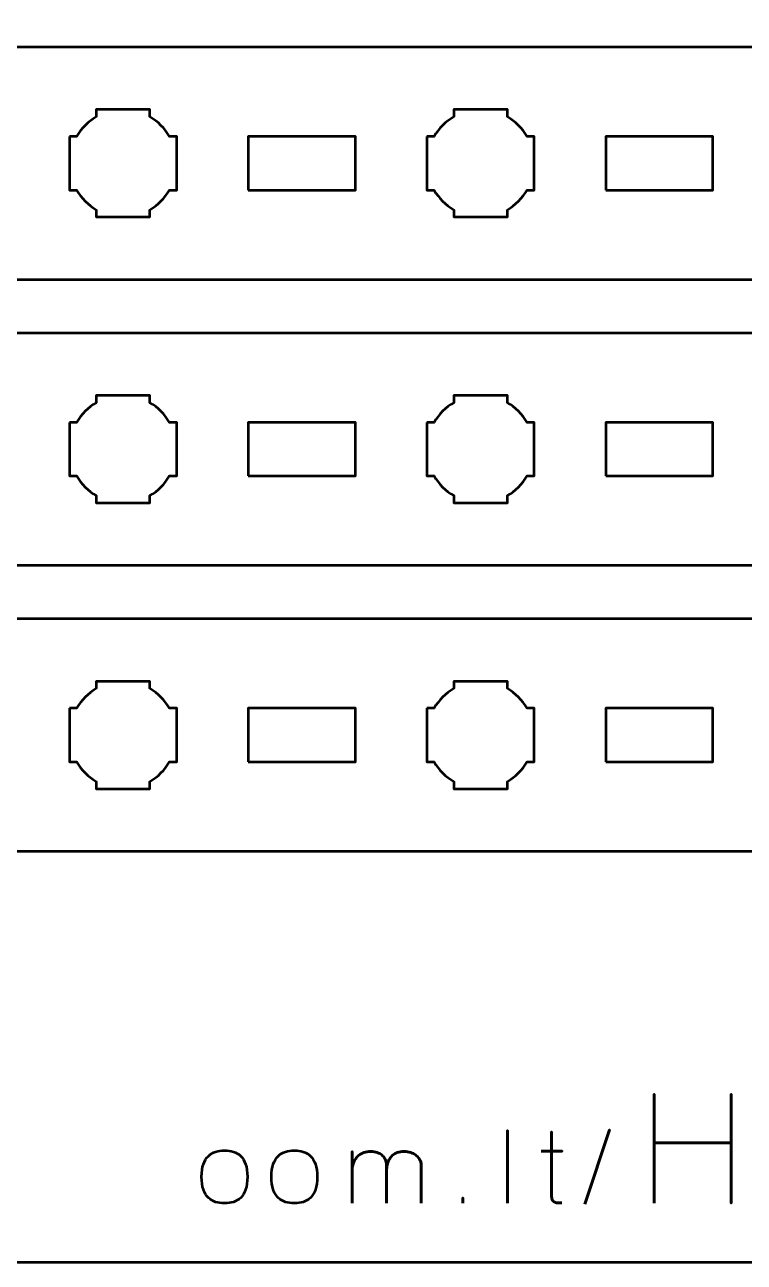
# Model space of a CAD drawing. Header units: centimetres. Extents: x -21 to 0, y -29.7 to 0.
# Drawn here: x -11.25 to -7.22, y -29.7 to -22.77 of the extents above; entities that cross this region are included whole.
import ezdxf

# ---------------------------------------------------------------- set-up
doc = ezdxf.new("R2010")
doc.units = ezdxf.units.CM
doc.header["$MEASUREMENT"] = 0
doc.layers.add('Layer 1', color=7, linetype='Continuous')

msp = doc.modelspace()

# ---------------------------------------------------------------- linework, layer by layer
at = {"layer": 'Layer 1', "lineweight": 53}
for points in [[(-10, -23.7), (-9.4, -23.7), (-9.4, -23.4), (-10, -23.4), (-10, -23.7)], [(-8, -23.7), (-7.4, -23.7), (-7.4, -23.4), (-8, -23.4), (-8, -23.7)], [(-10, -25.3), (-9.4, -25.3), (-9.4, -25), (-10, -25), (-10, -25.3)], [(-8, -25.3), (-7.4, -25.3), (-7.4, -25), (-8, -25), (-8, -25.3)], [(-10, -26.9), (-9.4, -26.9), (-9.4, -26.6), (-10, -26.6), (-10, -26.9)], [(-8, -26.9), (-7.4, -26.9), (-7.4, -26.6), (-8, -26.6), (-8, -26.9)]]:
    msp.add_lwpolyline(points, close=True, dxfattribs=at)
at = {"layer": 'Layer 1', "color": 1, "lineweight": 53}
msp.add_open_spline([(-21.00003, -29.19995), (-21.00003, -29.19995), (-21.00003, -5.29992), (-21.00003, -5.29992), (-21.00003, -5.29992), (-21.00003, -5.21709), (-20.93286, -5.14992), (-20.85003, -5.14992), (-20.85003, -5.14992), (-20.7672, -5.14992), (-20.70003, -5.08275), (-20.70003, -4.99992), (-20.70003, -4.99992), (-20.70003, -4.91709), (-20.7672, -4.84992), (-20.85003, -4.84992), (-20.85003, -4.84992), (-20.93286, -4.84992), (-21.00003, -4.78275), (-21.00003, -4.69992), (-21.00003, -4.69992), (-21.00003, -4.61709), (-20.93286, -4.54992), (-20.85003, -4.54992), (-20.85003, -4.54992), (-20.7672, -4.54992), (-20.70003, -4.48275), (-20.70003, -4.39992), (-20.70003, -4.39992), (-20.70003, -4.31709), (-20.7672, -4.24992), (-20.85003, -4.24992), (-20.85003, -4.24992), (-20.93286, -4.24992), (-21.00003, -4.18275), (-21.00003, -4.09992), (-21.00003, -4.09992), (-21.00003, -4.01709), (-20.93286, -3.94992), (-20.85003, -3.94992), (-20.85003, -3.94992), (-20.7672, -3.94992), (-20.70003, -3.88275), (-20.70003, -3.79992), (-20.70003, -3.79992), (-20.70003, -3.71709), (-20.7672, -3.64992), (-20.85003, -3.64992), (-20.85003, -3.64992), (-20.93286, -3.64992), (-21.00003, -3.58275), (-21.00003, -3.49992), (-21.00003, -3.49992), (-21.00003, -3.41709), (-20.93286, -3.34992), (-20.85003, -3.34992), (-20.85003, -3.34992), (-20.7672, -3.34992), (-20.70003, -3.28275), (-20.70003, -3.19992), (-20.70003, -3.19992), (-20.70003, -3.11709), (-20.7672, -3.04992), (-20.85003, -3.04992), (-20.85003, -3.04992), (-20.93286, -3.04992), (-21.00003, -2.98275), (-21.00003, -2.89992), (-21.00003, -2.89992), (-21.00003, -2.81709), (-20.93286, -2.74992), (-20.85003, -2.74992), (-20.85003, -2.74992), (-20.7672, -2.74992), (-20.70003, -2.68275), (-20.70003, -2.59992), (-20.70003, -2.59992), (-20.70003, -2.51709), (-20.7672, -2.44992), (-20.85003, -2.44992), (-20.85003, -2.44992), (-20.93286, -2.44992), (-21.00003, -2.38275), (-21.00003, -2.29992), (-21.00003, -2.29992), (-21.00003, -2.21709), (-20.93286, -2.14992), (-20.85003, -2.14992), (-20.85003, -2.14992), (-20.7672, -2.14992), (-20.70003, -2.08275), (-20.70003, -1.99992), (-20.70003, -1.99992), (-20.70003, -1.91709), (-20.7672, -1.84992), (-20.85003, -1.84992), (-20.85003, -1.84992), (-20.93286, -1.84992), (-21.00003, -1.78275), (-21.00003, -1.69992), (-21.00003, -1.69992), (-21.00003, -1.61709), (-20.93286, -1.54992), (-20.85003, -1.54992), (-20.85003, -1.54992), (-20.7672, -1.54992), (-20.70003, -1.48275), (-20.70003, -1.39992), (-20.70003, -1.39992), (-20.70003, -1.31709), (-20.7672, -1.24992), (-20.85003, -1.24992), (-20.85003, -1.24992), (-20.93286, -1.24992), (-21.00003, -1.18275), (-21.00003, -1.09992), (-21.00003, -1.09992), (-21.00003, -1.09992), (-21.00003, -0.49992), (-21.00003, -0.49992), (-21.00003, -0.49992), (-21.00003, -0.22295), (-20.77694, 0.00004), (-20.49994, 0.00004), (-20.49994, 0.00004), (-20.49994, 0.00004), (-0.50008, 0.00004), (-0.50008, 0.00004), (-0.50008, 0.00004), (-0.22294, 0.00004), (0.00002, -0.22295), (0.00002, -0.49992), (0.00002, -0.49992), (0.00002, -0.49992), (0.00002, -29.19995), (0.00002, -29.19995), (0.00002, -29.19995), (0.00002, -29.47695), (-0.22294, -29.70004), (-0.50008, -29.70004), (-0.50008, -29.70004), (-0.50008, -29.70004), (-20.49994, -29.70004), (-20.49994, -29.70004), (-20.49994, -29.70004), (-20.77694, -29.70004), (-21.00003, -29.47695), (-21.00003, -29.19995)], degree=3, knots=[0, 0, 0, 0, 0.027027, 0.027027, 0.027027, 0.027027, 0.0540541, 0.0540541, 0.0540541, 0.0540541, 0.0810811, 0.0810811, 0.0810811, 0.0810811, 0.1081081, 0.1081081, 0.1081081, 0.1081081, 0.1351351, 0.1351351, 0.1351351, 0.1351351, 0.1621622, 0.1621622, 0.1621622, 0.1621622, 0.1891892, 0.1891892, 0.1891892, 0.1891892, 0.2162162, 0.2162162, 0.2162162, 0.2162162, 0.2432432, 0.2432432, 0.2432432, 0.2432432, 0.2702703, 0.2702703, 0.2702703, 0.2702703, 0.2972973, 0.2972973, 0.2972973, 0.2972973, 0.3243243, 0.3243243, 0.3243243, 0.3243243, 0.3513514, 0.3513514, 0.3513514, 0.3513514, 0.3783784, 0.3783784, 0.3783784, 0.3783784, 0.4054054, 0.4054054, 0.4054054, 0.4054054, 0.4324324, 0.4324324, 0.4324324, 0.4324324, 0.4594595, 0.4594595, 0.4594595, 0.4594595, 0.4864865, 0.4864865, 0.4864865, 0.4864865, 0.5135135, 0.5135135, 0.5135135, 0.5135135, 0.5405405, 0.5405405, 0.5405405, 0.5405405, 0.5675676, 0.5675676, 0.5675676, 0.5675676, 0.5945946, 0.5945946, 0.5945946, 0.5945946, 0.6216216, 0.6216216, 0.6216216, 0.6216216, 0.6486486, 0.6486486, 0.6486486, 0.6486486, 0.6756757, 0.6756757, 0.6756757, 0.6756757, 0.7027027, 0.7027027, 0.7027027, 0.7027027, 0.7297297, 0.7297297, 0.7297297, 0.7297297, 0.7567568, 0.7567568, 0.7567568, 0.7567568, 0.7837838, 0.7837838, 0.7837838, 0.7837838, 0.8108108, 0.8108108, 0.8108108, 0.8108108, 0.8378378, 0.8378378, 0.8378378, 0.8378378, 0.8648649, 0.8648649, 0.8648649, 0.8648649, 0.8918919, 0.8918919, 0.8918919, 0.8918919, 0.9189189, 0.9189189, 0.9189189, 0.9189189, 0.9459459, 0.9459459, 0.9459459, 0.9459459, 0.972973, 0.972973, 0.972973, 0.972973, 1, 1, 1, 1], dxfattribs=at)
at = {"layer": 'Layer 1', "color": 3, "lineweight": 53}
for points in [[(-17.35, -23.7), (-17.35, -23.7), (-17.35, -23.4), (-17.35, -23.4), (-17.35, -23.4), (-17.35, -23.12391), (-17.12609, -22.9), (-16.85, -22.9), (-16.85, -22.9), (-16.85, -22.9), (-4.55, -22.9), (-4.55, -22.9), (-4.55, -22.9), (-4.27391, -22.9), (-4.05, -23.12391), (-4.05, -23.4), (-4.05, -23.4), (-4.05, -23.4), (-4.05, -23.7), (-4.05, -23.7), (-4.05, -23.7), (-4.05, -23.97609), (-4.27391, -24.2), (-4.55, -24.2), (-4.55, -24.2), (-4.55, -24.2), (-16.85, -24.2), (-16.85, -24.2), (-16.85, -24.2), (-17.12609, -24.2), (-17.35, -23.97609), (-17.35, -23.7)], [(-17.35, -25.3), (-17.35, -25.3), (-17.35, -25), (-17.35, -25), (-17.35, -25), (-17.35, -24.72391), (-17.12609, -24.5), (-16.85, -24.5), (-16.85, -24.5), (-16.85, -24.5), (-4.55, -24.5), (-4.55, -24.5), (-4.55, -24.5), (-4.27391, -24.5), (-4.05, -24.72391), (-4.05, -25), (-4.05, -25), (-4.05, -25), (-4.05, -25.3), (-4.05, -25.3), (-4.05, -25.3), (-4.05, -25.57609), (-4.27391, -25.8), (-4.55, -25.8), (-4.55, -25.8), (-4.55, -25.8), (-16.85, -25.8), (-16.85, -25.8), (-16.85, -25.8), (-17.12609, -25.8), (-17.35, -25.57609), (-17.35, -25.3)], [(-17.35, -26.9), (-17.35, -26.9), (-17.35, -26.6), (-17.35, -26.6), (-17.35, -26.6), (-17.35, -26.32391), (-17.12609, -26.1), (-16.85, -26.1), (-16.85, -26.1), (-16.85, -26.1), (-4.55, -26.1), (-4.55, -26.1), (-4.55, -26.1), (-4.27391, -26.1), (-4.05, -26.32391), (-4.05, -26.6), (-4.05, -26.6), (-4.05, -26.6), (-4.05, -26.9), (-4.05, -26.9), (-4.05, -26.9), (-4.05, -27.17609), (-4.27391, -27.4), (-4.55, -27.4), (-4.55, -27.4), (-4.55, -27.4), (-16.85, -27.4), (-16.85, -27.4), (-16.85, -27.4), (-17.12609, -27.4), (-17.35, -27.17609), (-17.35, -26.9)]]:
    msp.add_open_spline(points, degree=3, knots=[0, 0, 0, 0, 0.125, 0.125, 0.125, 0.125, 0.25, 0.25, 0.25, 0.25, 0.375, 0.375, 0.375, 0.375, 0.5, 0.5, 0.5, 0.5, 0.625, 0.625, 0.625, 0.625, 0.75, 0.75, 0.75, 0.75, 0.875, 0.875, 0.875, 0.875, 1, 1, 1, 1], dxfattribs=at)
at = {"layer": 'Layer 1', "lineweight": 53}
for points in [[(-11, -23.4), (-11, -23.4), (-10.95985, -23.4), (-10.95985, -23.4), (-10.95985, -23.4), (-10.9335, -23.35447), (-10.89553, -23.3165), (-10.85, -23.29015), (-10.85, -23.29015), (-10.85, -23.29015), (-10.85, -23.25), (-10.85, -23.25), (-10.85, -23.25), (-10.85, -23.25), (-10.7, -23.25), (-10.7, -23.25), (-10.7, -23.25), (-10.7, -23.25), (-10.55, -23.25), (-10.55, -23.25), (-10.55, -23.25), (-10.55, -23.25), (-10.55, -23.29015), (-10.55, -23.29015), (-10.55, -23.29015), (-10.50447, -23.3165), (-10.4665, -23.35447), (-10.44015, -23.4), (-10.44015, -23.4), (-10.44015, -23.4), (-10.4, -23.4), (-10.4, -23.4), (-10.4, -23.4), (-10.4, -23.4), (-10.4, -23.55), (-10.4, -23.55), (-10.4, -23.55), (-10.4, -23.55), (-10.4, -23.7), (-10.4, -23.7), (-10.4, -23.7), (-10.4, -23.7), (-10.44015, -23.7), (-10.44015, -23.7), (-10.44015, -23.7), (-10.4665, -23.74553), (-10.50447, -23.7835), (-10.55, -23.80985), (-10.55, -23.80985), (-10.55, -23.80985), (-10.55, -23.85), (-10.55, -23.85), (-10.55, -23.85), (-10.55, -23.85), (-10.7, -23.85), (-10.7, -23.85), (-10.7, -23.85), (-10.7, -23.85), (-10.85, -23.85), (-10.85, -23.85), (-10.85, -23.85), (-10.85, -23.85), (-10.85, -23.80985), (-10.85, -23.80985), (-10.85, -23.80985), (-10.89553, -23.7835), (-10.9335, -23.74553), (-10.95985, -23.7), (-10.95985, -23.7), (-10.95985, -23.7), (-11, -23.7), (-11, -23.7), (-11, -23.7), (-11, -23.7), (-11, -23.55), (-11, -23.55), (-11, -23.55), (-11, -23.55), (-11, -23.4), (-11, -23.4)], [(-9, -23.4), (-9, -23.4), (-8.95985, -23.4), (-8.95985, -23.4), (-8.95985, -23.4), (-8.9335, -23.35447), (-8.89553, -23.3165), (-8.85, -23.29015), (-8.85, -23.29015), (-8.85, -23.29015), (-8.85, -23.25), (-8.85, -23.25), (-8.85, -23.25), (-8.85, -23.25), (-8.7, -23.25), (-8.7, -23.25), (-8.7, -23.25), (-8.7, -23.25), (-8.55, -23.25), (-8.55, -23.25), (-8.55, -23.25), (-8.55, -23.25), (-8.55, -23.29015), (-8.55, -23.29015), (-8.55, -23.29015), (-8.50447, -23.3165), (-8.4665, -23.35447), (-8.44015, -23.4), (-8.44015, -23.4), (-8.44015, -23.4), (-8.4, -23.4), (-8.4, -23.4), (-8.4, -23.4), (-8.4, -23.4), (-8.4, -23.55), (-8.4, -23.55), (-8.4, -23.55), (-8.4, -23.55), (-8.4, -23.7), (-8.4, -23.7), (-8.4, -23.7), (-8.4, -23.7), (-8.44015, -23.7), (-8.44015, -23.7), (-8.44015, -23.7), (-8.4665, -23.74553), (-8.50447, -23.7835), (-8.55, -23.80985), (-8.55, -23.80985), (-8.55, -23.80985), (-8.55, -23.85), (-8.55, -23.85), (-8.55, -23.85), (-8.55, -23.85), (-8.7, -23.85), (-8.7, -23.85), (-8.7, -23.85), (-8.7, -23.85), (-8.85, -23.85), (-8.85, -23.85), (-8.85, -23.85), (-8.85, -23.85), (-8.85, -23.80985), (-8.85, -23.80985), (-8.85, -23.80985), (-8.89553, -23.7835), (-8.9335, -23.74553), (-8.95985, -23.7), (-8.95985, -23.7), (-8.95985, -23.7), (-9, -23.7), (-9, -23.7), (-9, -23.7), (-9, -23.7), (-9, -23.55), (-9, -23.55), (-9, -23.55), (-9, -23.55), (-9, -23.4), (-9, -23.4)], [(-11, -25), (-11, -25), (-10.95985, -25), (-10.95985, -25), (-10.95985, -25), (-10.9335, -24.95447), (-10.89553, -24.9165), (-10.85, -24.89015), (-10.85, -24.89015), (-10.85, -24.89015), (-10.85, -24.85), (-10.85, -24.85), (-10.85, -24.85), (-10.85, -24.85), (-10.7, -24.85), (-10.7, -24.85), (-10.7, -24.85), (-10.7, -24.85), (-10.55, -24.85), (-10.55, -24.85), (-10.55, -24.85), (-10.55, -24.85), (-10.55, -24.89015), (-10.55, -24.89015), (-10.55, -24.89015), (-10.50447, -24.9165), (-10.4665, -24.95447), (-10.44015, -25), (-10.44015, -25), (-10.44015, -25), (-10.4, -25), (-10.4, -25), (-10.4, -25), (-10.4, -25), (-10.4, -25.15), (-10.4, -25.15), (-10.4, -25.15), (-10.4, -25.15), (-10.4, -25.3), (-10.4, -25.3), (-10.4, -25.3), (-10.4, -25.3), (-10.44015, -25.3), (-10.44015, -25.3), (-10.44015, -25.3), (-10.4665, -25.34553), (-10.50447, -25.3835), (-10.55, -25.40985), (-10.55, -25.40985), (-10.55, -25.40985), (-10.55, -25.45), (-10.55, -25.45), (-10.55, -25.45), (-10.55, -25.45), (-10.7, -25.45), (-10.7, -25.45), (-10.7, -25.45), (-10.7, -25.45), (-10.85, -25.45), (-10.85, -25.45), (-10.85, -25.45), (-10.85, -25.45), (-10.85, -25.40985), (-10.85, -25.40985), (-10.85, -25.40985), (-10.89553, -25.3835), (-10.9335, -25.34553), (-10.95985, -25.3), (-10.95985, -25.3), (-10.95985, -25.3), (-11, -25.3), (-11, -25.3), (-11, -25.3), (-11, -25.3), (-11, -25.15), (-11, -25.15), (-11, -25.15), (-11, -25.15), (-11, -25), (-11, -25)], [(-9, -25), (-9, -25), (-8.95985, -25), (-8.95985, -25), (-8.95985, -25), (-8.9335, -24.95447), (-8.89553, -24.9165), (-8.85, -24.89015), (-8.85, -24.89015), (-8.85, -24.89015), (-8.85, -24.85), (-8.85, -24.85), (-8.85, -24.85), (-8.85, -24.85), (-8.7, -24.85), (-8.7, -24.85), (-8.7, -24.85), (-8.7, -24.85), (-8.55, -24.85), (-8.55, -24.85), (-8.55, -24.85), (-8.55, -24.85), (-8.55, -24.89015), (-8.55, -24.89015), (-8.55, -24.89015), (-8.50447, -24.9165), (-8.4665, -24.95447), (-8.44015, -25), (-8.44015, -25), (-8.44015, -25), (-8.4, -25), (-8.4, -25), (-8.4, -25), (-8.4, -25), (-8.4, -25.15), (-8.4, -25.15), (-8.4, -25.15), (-8.4, -25.15), (-8.4, -25.3), (-8.4, -25.3), (-8.4, -25.3), (-8.4, -25.3), (-8.44015, -25.3), (-8.44015, -25.3), (-8.44015, -25.3), (-8.4665, -25.34553), (-8.50447, -25.3835), (-8.55, -25.40985), (-8.55, -25.40985), (-8.55, -25.40985), (-8.55, -25.45), (-8.55, -25.45), (-8.55, -25.45), (-8.55, -25.45), (-8.7, -25.45), (-8.7, -25.45), (-8.7, -25.45), (-8.7, -25.45), (-8.85, -25.45), (-8.85, -25.45), (-8.85, -25.45), (-8.85, -25.45), (-8.85, -25.40985), (-8.85, -25.40985), (-8.85, -25.40985), (-8.89553, -25.3835), (-8.9335, -25.34553), (-8.95985, -25.3), (-8.95985, -25.3), (-8.95985, -25.3), (-9, -25.3), (-9, -25.3), (-9, -25.3), (-9, -25.3), (-9, -25.15), (-9, -25.15), (-9, -25.15), (-9, -25.15), (-9, -25), (-9, -25)], [(-11, -26.6), (-11, -26.6), (-10.95985, -26.6), (-10.95985, -26.6), (-10.95985, -26.6), (-10.9335, -26.55447), (-10.89553, -26.5165), (-10.85, -26.49015), (-10.85, -26.49015), (-10.85, -26.49015), (-10.85, -26.45), (-10.85, -26.45), (-10.85, -26.45), (-10.85, -26.45), (-10.7, -26.45), (-10.7, -26.45), (-10.7, -26.45), (-10.7, -26.45), (-10.55, -26.45), (-10.55, -26.45), (-10.55, -26.45), (-10.55, -26.45), (-10.55, -26.49015), (-10.55, -26.49015), (-10.55, -26.49015), (-10.50447, -26.5165), (-10.4665, -26.55447), (-10.44015, -26.6), (-10.44015, -26.6), (-10.44015, -26.6), (-10.4, -26.6), (-10.4, -26.6), (-10.4, -26.6), (-10.4, -26.6), (-10.4, -26.75), (-10.4, -26.75), (-10.4, -26.75), (-10.4, -26.75), (-10.4, -26.9), (-10.4, -26.9), (-10.4, -26.9), (-10.4, -26.9), (-10.44015, -26.9), (-10.44015, -26.9), (-10.44015, -26.9), (-10.4665, -26.94553), (-10.50447, -26.9835), (-10.55, -27.00985), (-10.55, -27.00985), (-10.55, -27.00985), (-10.55, -27.05), (-10.55, -27.05), (-10.55, -27.05), (-10.55, -27.05), (-10.7, -27.05), (-10.7, -27.05), (-10.7, -27.05), (-10.7, -27.05), (-10.85, -27.05), (-10.85, -27.05), (-10.85, -27.05), (-10.85, -27.05), (-10.85, -27.00985), (-10.85, -27.00985), (-10.85, -27.00985), (-10.89553, -26.9835), (-10.9335, -26.94553), (-10.95985, -26.9), (-10.95985, -26.9), (-10.95985, -26.9), (-11, -26.9), (-11, -26.9), (-11, -26.9), (-11, -26.9), (-11, -26.75), (-11, -26.75), (-11, -26.75), (-11, -26.75), (-11, -26.6), (-11, -26.6)], [(-9, -26.6), (-9, -26.6), (-8.95985, -26.6), (-8.95985, -26.6), (-8.95985, -26.6), (-8.9335, -26.55447), (-8.89553, -26.5165), (-8.85, -26.49015), (-8.85, -26.49015), (-8.85, -26.49015), (-8.85, -26.45), (-8.85, -26.45), (-8.85, -26.45), (-8.85, -26.45), (-8.7, -26.45), (-8.7, -26.45), (-8.7, -26.45), (-8.7, -26.45), (-8.55, -26.45), (-8.55, -26.45), (-8.55, -26.45), (-8.55, -26.45), (-8.55, -26.49015), (-8.55, -26.49015), (-8.55, -26.49015), (-8.50447, -26.5165), (-8.4665, -26.55447), (-8.44015, -26.6), (-8.44015, -26.6), (-8.44015, -26.6), (-8.4, -26.6), (-8.4, -26.6), (-8.4, -26.6), (-8.4, -26.6), (-8.4, -26.75), (-8.4, -26.75), (-8.4, -26.75), (-8.4, -26.75), (-8.4, -26.9), (-8.4, -26.9), (-8.4, -26.9), (-8.4, -26.9), (-8.44015, -26.9), (-8.44015, -26.9), (-8.44015, -26.9), (-8.4665, -26.94553), (-8.50447, -26.9835), (-8.55, -27.00985), (-8.55, -27.00985), (-8.55, -27.00985), (-8.55, -27.05), (-8.55, -27.05), (-8.55, -27.05), (-8.55, -27.05), (-8.7, -27.05), (-8.7, -27.05), (-8.7, -27.05), (-8.7, -27.05), (-8.85, -27.05), (-8.85, -27.05), (-8.85, -27.05), (-8.85, -27.05), (-8.85, -27.00985), (-8.85, -27.00985), (-8.85, -27.00985), (-8.89553, -26.9835), (-8.9335, -26.94553), (-8.95985, -26.9), (-8.95985, -26.9), (-8.95985, -26.9), (-9, -26.9), (-9, -26.9), (-9, -26.9), (-9, -26.9), (-9, -26.75), (-9, -26.75), (-9, -26.75), (-9, -26.75), (-9, -26.6), (-9, -26.6)]]:
    msp.add_open_spline(points, degree=3, knots=[0, 0, 0, 0, 0.05, 0.05, 0.05, 0.05, 0.1, 0.1, 0.1, 0.1, 0.15, 0.15, 0.15, 0.15, 0.2, 0.2, 0.2, 0.2, 0.25, 0.25, 0.25, 0.25, 0.3, 0.3, 0.3, 0.3, 0.35, 0.35, 0.35, 0.35, 0.4, 0.4, 0.4, 0.4, 0.45, 0.45, 0.45, 0.45, 0.5, 0.5, 0.5, 0.5, 0.55, 0.55, 0.55, 0.55, 0.6, 0.6, 0.6, 0.6, 0.65, 0.65, 0.65, 0.65, 0.7, 0.7, 0.7, 0.7, 0.75, 0.75, 0.75, 0.75, 0.8, 0.8, 0.8, 0.8, 0.85, 0.85, 0.85, 0.85, 0.9, 0.9, 0.9, 0.9, 0.95, 0.95, 0.95, 0.95, 1, 1, 1, 1], dxfattribs=at)
at = {"layer": 'Layer 1', "color": 5, "lineweight": 53}
for points, knots in [([(-7.72853, -29.36992), (-7.72853, -29.36992), (-7.72853, -29.0321), (-7.72853, -29.0321), (-7.72853, -29.0321), (-7.72853, -29.0321), (-7.29757, -29.0321), (-7.29757, -29.0321), (-7.29757, -29.0321), (-7.29757, -29.0321), (-7.29757, -29.36992), (-7.29757, -29.36992), (-7.29757, -29.36992), (-7.29757, -29.36992), (-7.29757, -28.76032), (-7.29757, -28.76032), (-7.29757, -28.76032), (-7.29757, -28.76032), (-7.29757, -29.0321), (-7.29757, -29.0321), (-7.29757, -29.0321), (-7.29757, -29.0321), (-7.72853, -29.0321), (-7.72853, -29.0321), (-7.72853, -29.0321), (-7.72853, -29.0321), (-7.72853, -28.76032), (-7.72853, -28.76032), (-7.72853, -28.76032), (-7.72853, -28.76032), (-7.72853, -29.36992), (-7.72853, -29.36992)], [0, 0, 0, 0, 0.125, 0.125, 0.125, 0.125, 0.25, 0.25, 0.25, 0.25, 0.375, 0.375, 0.375, 0.375, 0.5, 0.5, 0.5, 0.5, 0.625, 0.625, 0.625, 0.625, 0.75, 0.75, 0.75, 0.75, 0.875, 0.875, 0.875, 0.875, 1, 1, 1, 1]), ([(-8.5498, -29.36992), (-8.5498, -29.36992), (-8.5498, -28.96296), (-8.5498, -28.96296), (-8.5498, -28.96296), (-8.5498, -28.96296), (-8.5498, -29.36992), (-8.5498, -29.36992)], [0, 0, 0, 0, 0.5, 0.5, 0.5, 0.5, 1, 1, 1, 1]), ([(-8.245, -29.3671), (-8.25196, -29.36766), (-8.25892, -29.36785), (-8.2657, -29.36766), (-8.2657, -29.36766), (-8.27247, -29.36747), (-8.27859, -29.36644), (-8.28414, -29.36437), (-8.28414, -29.36437), (-8.28969, -29.36239), (-8.29411, -29.35882), (-8.29749, -29.35374), (-8.29749, -29.35374), (-8.30079, -29.34866), (-8.30248, -29.34142), (-8.30257, -29.3321), (-8.30257, -29.3321), (-8.30257, -29.32768), (-8.30257, -29.32016), (-8.30257, -29.30962), (-8.30257, -29.30962), (-8.30257, -29.29899), (-8.30257, -29.28619), (-8.30257, -29.27105), (-8.30257, -29.27105), (-8.30257, -29.2559), (-8.30257, -29.23935), (-8.30257, -29.22138), (-8.30257, -29.22138), (-8.30257, -29.20341), (-8.30257, -29.18488), (-8.30257, -29.16569), (-8.30257, -29.16569), (-8.30257, -29.1465), (-8.30257, -29.12759), (-8.30257, -29.10887), (-8.30257, -29.10887), (-8.30257, -29.09015), (-8.30257, -29.07255), (-8.30257, -29.056), (-8.30257, -29.056), (-8.30257, -29.03944), (-8.30257, -29.02476), (-8.30257, -29.01207), (-8.30257, -29.01207), (-8.30257, -28.99927), (-8.30257, -28.9893), (-8.30257, -28.98196), (-8.30257, -28.98196), (-8.30257, -28.97472), (-8.30257, -28.97095), (-8.30257, -28.97086), (-8.30257, -28.97086), (-8.30257, -28.97095), (-8.30257, -28.97472), (-8.30257, -28.98196), (-8.30257, -28.98196), (-8.30257, -28.9893), (-8.30257, -28.99927), (-8.30257, -29.01207), (-8.30257, -29.01207), (-8.30257, -29.02476), (-8.30257, -29.03944), (-8.30257, -29.056), (-8.30257, -29.056), (-8.30257, -29.07255), (-8.30257, -29.09015), (-8.30257, -29.10887), (-8.30257, -29.10887), (-8.30257, -29.12759), (-8.30257, -29.1465), (-8.30257, -29.16569), (-8.30257, -29.16569), (-8.30257, -29.18488), (-8.30257, -29.20341), (-8.30257, -29.22138), (-8.30257, -29.22138), (-8.30257, -29.23935), (-8.30257, -29.2559), (-8.30257, -29.27105), (-8.30257, -29.27105), (-8.30257, -29.28619), (-8.30257, -29.29899), (-8.30257, -29.30962), (-8.30257, -29.30962), (-8.30257, -29.32016), (-8.30257, -29.32768), (-8.30257, -29.3321), (-8.30257, -29.3321), (-8.30248, -29.34142), (-8.30079, -29.34866), (-8.29749, -29.35374), (-8.29749, -29.35374), (-8.29411, -29.35882), (-8.28969, -29.36239), (-8.28414, -29.36437), (-8.28414, -29.36437), (-8.27859, -29.36644), (-8.27247, -29.36747), (-8.2657, -29.36766), (-8.2657, -29.36766), (-8.25892, -29.36785), (-8.25196, -29.36766), (-8.245, -29.3671)], [0, 0, 0, 0, 0.0384615, 0.0384615, 0.0384615, 0.0384615, 0.0769231, 0.0769231, 0.0769231, 0.0769231, 0.1153846, 0.1153846, 0.1153846, 0.1153846, 0.1538462, 0.1538462, 0.1538462, 0.1538462, 0.1923077, 0.1923077, 0.1923077, 0.1923077, 0.2307692, 0.2307692, 0.2307692, 0.2307692, 0.2692308, 0.2692308, 0.2692308, 0.2692308, 0.3076923, 0.3076923, 0.3076923, 0.3076923, 0.3461538, 0.3461538, 0.3461538, 0.3461538, 0.3846154, 0.3846154, 0.3846154, 0.3846154, 0.4230769, 0.4230769, 0.4230769, 0.4230769, 0.4615385, 0.4615385, 0.4615385, 0.4615385, 0.5, 0.5, 0.5, 0.5, 0.5384615, 0.5384615, 0.5384615, 0.5384615, 0.5769231, 0.5769231, 0.5769231, 0.5769231, 0.6153846, 0.6153846, 0.6153846, 0.6153846, 0.6538462, 0.6538462, 0.6538462, 0.6538462, 0.6923077, 0.6923077, 0.6923077, 0.6923077, 0.7307692, 0.7307692, 0.7307692, 0.7307692, 0.7692308, 0.7692308, 0.7692308, 0.7692308, 0.8076923, 0.8076923, 0.8076923, 0.8076923, 0.8461538, 0.8461538, 0.8461538, 0.8461538, 0.8846154, 0.8846154, 0.8846154, 0.8846154, 0.9230769, 0.9230769, 0.9230769, 0.9230769, 0.9615385, 0.9615385, 0.9615385, 0.9615385, 1, 1, 1, 1]), ([(-8.11687, -29.37556), (-8.11687, -29.37556), (-7.97858, -28.95901), (-7.97858, -28.95901), (-7.97858, -28.95901), (-7.97858, -28.95901), (-8.11687, -29.37556), (-8.11687, -29.37556)], [0, 0, 0, 0, 0.5, 0.5, 0.5, 0.5, 1, 1, 1, 1]), ([(-10.13249, -29.36992), (-10.11471, -29.37001), (-10.09816, -29.36776), (-10.08273, -29.36296), (-10.08273, -29.36296), (-10.0673, -29.35816), (-10.05366, -29.35016), (-10.04199, -29.33897), (-10.04199, -29.33897), (-10.03023, -29.32778), (-10.02111, -29.31263), (-10.01443, -29.29344), (-10.01443, -29.29344), (-10.00785, -29.27434), (-10.00446, -29.25054), (-10.00436, -29.22204), (-10.00436, -29.22204), (-10.00446, -29.19363), (-10.00785, -29.16992), (-10.01443, -29.15092), (-10.01443, -29.15092), (-10.02111, -29.13191), (-10.03023, -29.11677), (-10.04199, -29.10557), (-10.04199, -29.10557), (-10.05366, -29.09447), (-10.0673, -29.08648), (-10.08273, -29.08168), (-10.08273, -29.08168), (-10.09816, -29.07688), (-10.11471, -29.07462), (-10.13249, -29.07472), (-10.13249, -29.07472), (-10.15008, -29.07462), (-10.16664, -29.07688), (-10.18207, -29.08168), (-10.18207, -29.08168), (-10.1975, -29.08648), (-10.21104, -29.09447), (-10.2228, -29.10557), (-10.2228, -29.10557), (-10.23456, -29.11677), (-10.24378, -29.13191), (-10.25046, -29.15092), (-10.25046, -29.15092), (-10.25714, -29.16992), (-10.26053, -29.19363), (-10.26062, -29.22204), (-10.26062, -29.22204), (-10.26053, -29.25054), (-10.25714, -29.27434), (-10.25046, -29.29344), (-10.25046, -29.29344), (-10.24378, -29.31263), (-10.23456, -29.32778), (-10.2228, -29.33897), (-10.2228, -29.33897), (-10.21104, -29.35016), (-10.1975, -29.35816), (-10.18207, -29.36296), (-10.18207, -29.36296), (-10.16664, -29.36776), (-10.15008, -29.37001), (-10.13249, -29.36992)], [0, 0, 0, 0, 0.0625, 0.0625, 0.0625, 0.0625, 0.125, 0.125, 0.125, 0.125, 0.1875, 0.1875, 0.1875, 0.1875, 0.25, 0.25, 0.25, 0.25, 0.3125, 0.3125, 0.3125, 0.3125, 0.375, 0.375, 0.375, 0.375, 0.4375, 0.4375, 0.4375, 0.4375, 0.5, 0.5, 0.5, 0.5, 0.5625, 0.5625, 0.5625, 0.5625, 0.625, 0.625, 0.625, 0.625, 0.6875, 0.6875, 0.6875, 0.6875, 0.75, 0.75, 0.75, 0.75, 0.8125, 0.8125, 0.8125, 0.8125, 0.875, 0.875, 0.875, 0.875, 0.9375, 0.9375, 0.9375, 0.9375, 1, 1, 1, 1]), ([(-10.13249, -29.36992), (-10.11471, -29.37001), (-10.09816, -29.36776), (-10.08273, -29.36296), (-10.08273, -29.36296), (-10.0673, -29.35816), (-10.05366, -29.35016), (-10.04199, -29.33897), (-10.04199, -29.33897), (-10.03023, -29.32778), (-10.02111, -29.31263), (-10.01443, -29.29344), (-10.01443, -29.29344), (-10.00785, -29.27434), (-10.00446, -29.25054), (-10.00436, -29.22204), (-10.00436, -29.22204), (-10.00446, -29.19363), (-10.00785, -29.16992), (-10.01443, -29.15092), (-10.01443, -29.15092), (-10.02111, -29.13191), (-10.03023, -29.11677), (-10.04199, -29.10557), (-10.04199, -29.10557), (-10.05366, -29.09447), (-10.0673, -29.08648), (-10.08273, -29.08168), (-10.08273, -29.08168), (-10.09816, -29.07688), (-10.11471, -29.07462), (-10.13249, -29.07472), (-10.13249, -29.07472), (-10.15008, -29.07462), (-10.16664, -29.07688), (-10.18207, -29.08168), (-10.18207, -29.08168), (-10.1975, -29.08648), (-10.21104, -29.09447), (-10.2228, -29.10557), (-10.2228, -29.10557), (-10.23456, -29.11677), (-10.24378, -29.13191), (-10.25046, -29.15092), (-10.25046, -29.15092), (-10.25714, -29.16992), (-10.26053, -29.19363), (-10.26062, -29.22204), (-10.26062, -29.22204), (-10.26053, -29.25054), (-10.25714, -29.27434), (-10.25046, -29.29344), (-10.25046, -29.29344), (-10.24378, -29.31263), (-10.23456, -29.32778), (-10.2228, -29.33897), (-10.2228, -29.33897), (-10.21104, -29.35016), (-10.1975, -29.35816), (-10.18207, -29.36296), (-10.18207, -29.36296), (-10.16664, -29.36776), (-10.15008, -29.37001), (-10.13249, -29.36992)], [0, 0, 0, 0, 0.0625, 0.0625, 0.0625, 0.0625, 0.125, 0.125, 0.125, 0.125, 0.1875, 0.1875, 0.1875, 0.1875, 0.25, 0.25, 0.25, 0.25, 0.3125, 0.3125, 0.3125, 0.3125, 0.375, 0.375, 0.375, 0.375, 0.4375, 0.4375, 0.4375, 0.4375, 0.5, 0.5, 0.5, 0.5, 0.5625, 0.5625, 0.5625, 0.5625, 0.625, 0.625, 0.625, 0.625, 0.6875, 0.6875, 0.6875, 0.6875, 0.75, 0.75, 0.75, 0.75, 0.8125, 0.8125, 0.8125, 0.8125, 0.875, 0.875, 0.875, 0.875, 0.9375, 0.9375, 0.9375, 0.9375, 1, 1, 1, 1]), ([(-9.7419, -29.36992), (-9.72412, -29.37001), (-9.70757, -29.36776), (-9.69214, -29.36296), (-9.69214, -29.36296), (-9.67671, -29.35816), (-9.66307, -29.35016), (-9.6514, -29.33897), (-9.6514, -29.33897), (-9.63964, -29.32778), (-9.63052, -29.31263), (-9.62384, -29.29344), (-9.62384, -29.29344), (-9.61726, -29.27434), (-9.61387, -29.25054), (-9.61377, -29.22204), (-9.61377, -29.22204), (-9.61387, -29.19363), (-9.61726, -29.16992), (-9.62384, -29.15092), (-9.62384, -29.15092), (-9.63052, -29.13191), (-9.63964, -29.11677), (-9.6514, -29.10557), (-9.6514, -29.10557), (-9.66307, -29.09447), (-9.67671, -29.08648), (-9.69214, -29.08168), (-9.69214, -29.08168), (-9.70757, -29.07688), (-9.72412, -29.07462), (-9.7419, -29.07472), (-9.7419, -29.07472), (-9.75949, -29.07462), (-9.77605, -29.07688), (-9.79148, -29.08168), (-9.79148, -29.08168), (-9.80691, -29.08648), (-9.82045, -29.09447), (-9.83221, -29.10557), (-9.83221, -29.10557), (-9.84397, -29.11677), (-9.85319, -29.13191), (-9.85987, -29.15092), (-9.85987, -29.15092), (-9.86655, -29.16992), (-9.86994, -29.19363), (-9.87003, -29.22204), (-9.87003, -29.22204), (-9.86994, -29.25054), (-9.86655, -29.27434), (-9.85987, -29.29344), (-9.85987, -29.29344), (-9.85319, -29.31263), (-9.84397, -29.32778), (-9.83221, -29.33897), (-9.83221, -29.33897), (-9.82045, -29.35016), (-9.80691, -29.35816), (-9.79148, -29.36296), (-9.79148, -29.36296), (-9.77605, -29.36776), (-9.75949, -29.37001), (-9.7419, -29.36992)], [0, 0, 0, 0, 0.0625, 0.0625, 0.0625, 0.0625, 0.125, 0.125, 0.125, 0.125, 0.1875, 0.1875, 0.1875, 0.1875, 0.25, 0.25, 0.25, 0.25, 0.3125, 0.3125, 0.3125, 0.3125, 0.375, 0.375, 0.375, 0.375, 0.4375, 0.4375, 0.4375, 0.4375, 0.5, 0.5, 0.5, 0.5, 0.5625, 0.5625, 0.5625, 0.5625, 0.625, 0.625, 0.625, 0.625, 0.6875, 0.6875, 0.6875, 0.6875, 0.75, 0.75, 0.75, 0.75, 0.8125, 0.8125, 0.8125, 0.8125, 0.875, 0.875, 0.875, 0.875, 0.9375, 0.9375, 0.9375, 0.9375, 1, 1, 1, 1]), ([(-9.7419, -29.36992), (-9.72412, -29.37001), (-9.70757, -29.36776), (-9.69214, -29.36296), (-9.69214, -29.36296), (-9.67671, -29.35816), (-9.66307, -29.35016), (-9.6514, -29.33897), (-9.6514, -29.33897), (-9.63964, -29.32778), (-9.63052, -29.31263), (-9.62384, -29.29344), (-9.62384, -29.29344), (-9.61726, -29.27434), (-9.61387, -29.25054), (-9.61377, -29.22204), (-9.61377, -29.22204), (-9.61387, -29.19363), (-9.61726, -29.16992), (-9.62384, -29.15092), (-9.62384, -29.15092), (-9.63052, -29.13191), (-9.63964, -29.11677), (-9.6514, -29.10557), (-9.6514, -29.10557), (-9.66307, -29.09447), (-9.67671, -29.08648), (-9.69214, -29.08168), (-9.69214, -29.08168), (-9.70757, -29.07688), (-9.72412, -29.07462), (-9.7419, -29.07472), (-9.7419, -29.07472), (-9.75949, -29.07462), (-9.77605, -29.07688), (-9.79148, -29.08168), (-9.79148, -29.08168), (-9.80691, -29.08648), (-9.82045, -29.09447), (-9.83221, -29.10557), (-9.83221, -29.10557), (-9.84397, -29.11677), (-9.85319, -29.13191), (-9.85987, -29.15092), (-9.85987, -29.15092), (-9.86655, -29.16992), (-9.86994, -29.19363), (-9.87003, -29.22204), (-9.87003, -29.22204), (-9.86994, -29.25054), (-9.86655, -29.27434), (-9.85987, -29.29344), (-9.85987, -29.29344), (-9.85319, -29.31263), (-9.84397, -29.32778), (-9.83221, -29.33897), (-9.83221, -29.33897), (-9.82045, -29.35016), (-9.80691, -29.35816), (-9.79148, -29.36296), (-9.79148, -29.36296), (-9.77605, -29.36776), (-9.75949, -29.37001), (-9.7419, -29.36992)], [0, 0, 0, 0, 0.0625, 0.0625, 0.0625, 0.0625, 0.125, 0.125, 0.125, 0.125, 0.1875, 0.1875, 0.1875, 0.1875, 0.25, 0.25, 0.25, 0.25, 0.3125, 0.3125, 0.3125, 0.3125, 0.375, 0.375, 0.375, 0.375, 0.4375, 0.4375, 0.4375, 0.4375, 0.5, 0.5, 0.5, 0.5, 0.5625, 0.5625, 0.5625, 0.5625, 0.625, 0.625, 0.625, 0.625, 0.6875, 0.6875, 0.6875, 0.6875, 0.75, 0.75, 0.75, 0.75, 0.8125, 0.8125, 0.8125, 0.8125, 0.875, 0.875, 0.875, 0.875, 0.9375, 0.9375, 0.9375, 0.9375, 1, 1, 1, 1]), ([(-9.22601, -29.36992), (-9.22601, -29.36983), (-9.22601, -29.3671), (-9.22601, -29.36174), (-9.22601, -29.36174), (-9.22601, -29.35647), (-9.22601, -29.34922), (-9.22601, -29.3401), (-9.22601, -29.3401), (-9.22601, -29.33088), (-9.22601, -29.32053), (-9.22601, -29.30887), (-9.22601, -29.30887), (-9.22601, -29.2973), (-9.22601, -29.28516), (-9.22601, -29.27237), (-9.22601, -29.27237), (-9.22601, -29.25967), (-9.22601, -29.24715), (-9.22601, -29.23474), (-9.22601, -29.23474), (-9.22601, -29.22232), (-9.22601, -29.21065), (-9.22601, -29.19993), (-9.22601, -29.19993), (-9.22601, -29.18911), (-9.22601, -29.17989), (-9.22601, -29.17208), (-9.22601, -29.17208), (-9.22601, -29.16437), (-9.22601, -29.15882), (-9.22601, -29.15543), (-9.22601, -29.15543), (-9.22591, -29.15016), (-9.22676, -29.14424), (-9.22836, -29.13775), (-9.22836, -29.13775), (-9.22996, -29.13116), (-9.23269, -29.12458), (-9.23654, -29.11799), (-9.23654, -29.11799), (-9.2404, -29.11131), (-9.24576, -29.1052), (-9.25244, -29.09955), (-9.25244, -29.09955), (-9.25921, -29.09391), (-9.26768, -29.08939), (-9.27784, -29.08591), (-9.27784, -29.08591), (-9.2881, -29.08243), (-9.30032, -29.08055), (-9.31462, -29.08036), (-9.31462, -29.08036), (-9.32892, -29.08036), (-9.34172, -29.08234), (-9.35291, -29.08629), (-9.35291, -29.08629), (-9.3642, -29.09033), (-9.37389, -29.09588), (-9.38217, -29.10294), (-9.38217, -29.10294), (-9.39035, -29.11), (-9.39722, -29.11809), (-9.40258, -29.1273), (-9.40258, -29.1273), (-9.40794, -29.13643), (-9.4119, -29.14612), (-9.41453, -29.15647), (-9.41453, -29.15647), (-9.41716, -29.16672), (-9.41848, -29.17716), (-9.41848, -29.18761), (-9.41848, -29.18761), (-9.41848, -29.17716), (-9.41716, -29.16672), (-9.41453, -29.15647), (-9.41453, -29.15647), (-9.4119, -29.14612), (-9.40794, -29.13643), (-9.40258, -29.1273), (-9.40258, -29.1273), (-9.39722, -29.11809), (-9.39035, -29.11), (-9.38217, -29.10294), (-9.38217, -29.10294), (-9.37389, -29.09588), (-9.3642, -29.09033), (-9.35291, -29.08629), (-9.35291, -29.08629), (-9.34172, -29.08234), (-9.32892, -29.08036), (-9.31462, -29.08036), (-9.31462, -29.08036), (-9.30032, -29.08055), (-9.2881, -29.08243), (-9.27784, -29.08591), (-9.27784, -29.08591), (-9.26768, -29.08939), (-9.25921, -29.09391), (-9.25244, -29.09955), (-9.25244, -29.09955), (-9.24576, -29.1052), (-9.2404, -29.11131), (-9.23654, -29.11799), (-9.23654, -29.11799), (-9.23269, -29.12458), (-9.22996, -29.13116), (-9.22836, -29.13775), (-9.22836, -29.13775), (-9.22676, -29.14424), (-9.22591, -29.15016), (-9.22601, -29.15543), (-9.22601, -29.15543), (-9.22601, -29.15882), (-9.22601, -29.16437), (-9.22601, -29.17208), (-9.22601, -29.17208), (-9.22601, -29.17989), (-9.22601, -29.18911), (-9.22601, -29.19993), (-9.22601, -29.19993), (-9.22601, -29.21065), (-9.22601, -29.22232), (-9.22601, -29.23474), (-9.22601, -29.23474), (-9.22601, -29.24715), (-9.22601, -29.25967), (-9.22601, -29.27237), (-9.22601, -29.27237), (-9.22601, -29.28516), (-9.22601, -29.2973), (-9.22601, -29.30887), (-9.22601, -29.30887), (-9.22601, -29.32053), (-9.22601, -29.33088), (-9.22601, -29.3401), (-9.22601, -29.3401), (-9.22601, -29.34922), (-9.22601, -29.35647), (-9.22601, -29.36174), (-9.22601, -29.36174), (-9.22601, -29.3671), (-9.22601, -29.36983), (-9.22601, -29.36992)], [0, 0, 0, 0, 0.0277778, 0.0277778, 0.0277778, 0.0277778, 0.0555556, 0.0555556, 0.0555556, 0.0555556, 0.0833333, 0.0833333, 0.0833333, 0.0833333, 0.1111111, 0.1111111, 0.1111111, 0.1111111, 0.1388889, 0.1388889, 0.1388889, 0.1388889, 0.1666667, 0.1666667, 0.1666667, 0.1666667, 0.1944444, 0.1944444, 0.1944444, 0.1944444, 0.2222222, 0.2222222, 0.2222222, 0.2222222, 0.25, 0.25, 0.25, 0.25, 0.2777778, 0.2777778, 0.2777778, 0.2777778, 0.3055556, 0.3055556, 0.3055556, 0.3055556, 0.3333333, 0.3333333, 0.3333333, 0.3333333, 0.3611111, 0.3611111, 0.3611111, 0.3611111, 0.3888889, 0.3888889, 0.3888889, 0.3888889, 0.4166667, 0.4166667, 0.4166667, 0.4166667, 0.4444444, 0.4444444, 0.4444444, 0.4444444, 0.4722222, 0.4722222, 0.4722222, 0.4722222, 0.5, 0.5, 0.5, 0.5, 0.5277778, 0.5277778, 0.5277778, 0.5277778, 0.5555556, 0.5555556, 0.5555556, 0.5555556, 0.5833333, 0.5833333, 0.5833333, 0.5833333, 0.6111111, 0.6111111, 0.6111111, 0.6111111, 0.6388889, 0.6388889, 0.6388889, 0.6388889, 0.6666667, 0.6666667, 0.6666667, 0.6666667, 0.6944444, 0.6944444, 0.6944444, 0.6944444, 0.7222222, 0.7222222, 0.7222222, 0.7222222, 0.75, 0.75, 0.75, 0.75, 0.7777778, 0.7777778, 0.7777778, 0.7777778, 0.8055556, 0.8055556, 0.8055556, 0.8055556, 0.8333333, 0.8333333, 0.8333333, 0.8333333, 0.8611111, 0.8611111, 0.8611111, 0.8611111, 0.8888889, 0.8888889, 0.8888889, 0.8888889, 0.9166667, 0.9166667, 0.9166667, 0.9166667, 0.9444444, 0.9444444, 0.9444444, 0.9444444, 0.9722222, 0.9722222, 0.9722222, 0.9722222, 1, 1, 1, 1]), ([(-9.41848, -29.36992), (-9.41848, -29.36992), (-9.41848, -29.08036), (-9.41848, -29.08036), (-9.41848, -29.08036), (-9.41848, -29.08036), (-9.41848, -29.36992), (-9.41848, -29.36992)], [0, 0, 0, 0, 0.5, 0.5, 0.5, 0.5, 1, 1, 1, 1]), ([(-9.03184, -29.36992), (-9.03184, -29.36983), (-9.03184, -29.3671), (-9.03184, -29.36174), (-9.03184, -29.36174), (-9.03184, -29.35647), (-9.03184, -29.34922), (-9.03184, -29.3401), (-9.03184, -29.3401), (-9.03184, -29.33088), (-9.03184, -29.32053), (-9.03184, -29.30887), (-9.03184, -29.30887), (-9.03184, -29.2973), (-9.03184, -29.28516), (-9.03184, -29.27237), (-9.03184, -29.27237), (-9.03184, -29.25967), (-9.03184, -29.24715), (-9.03184, -29.23474), (-9.03184, -29.23474), (-9.03184, -29.22232), (-9.03184, -29.21065), (-9.03184, -29.19993), (-9.03184, -29.19993), (-9.03184, -29.18911), (-9.03184, -29.17989), (-9.03184, -29.17208), (-9.03184, -29.17208), (-9.03184, -29.16437), (-9.03184, -29.15882), (-9.03184, -29.15543), (-9.03184, -29.15543), (-9.03184, -29.15016), (-9.03287, -29.14424), (-9.03504, -29.13775), (-9.03504, -29.13775), (-9.03711, -29.13116), (-9.04049, -29.12458), (-9.0452, -29.11799), (-9.0452, -29.11799), (-9.04981, -29.11131), (-9.05592, -29.1052), (-9.06345, -29.09955), (-9.06345, -29.09955), (-9.07097, -29.09391), (-9.0801, -29.08939), (-9.09082, -29.08591), (-9.09082, -29.08591), (-9.10155, -29.08243), (-9.11406, -29.08055), (-9.12836, -29.08036), (-9.12836, -29.08036), (-9.14266, -29.08036), (-9.15526, -29.08234), (-9.16608, -29.08629), (-9.16608, -29.08629), (-9.17681, -29.09033), (-9.18603, -29.09588), (-9.19374, -29.10294), (-9.19374, -29.10294), (-9.20136, -29.11), (-9.20747, -29.11809), (-9.21227, -29.1273), (-9.21227, -29.1273), (-9.21707, -29.13643), (-9.22055, -29.14612), (-9.22271, -29.15647), (-9.22271, -29.15647), (-9.22497, -29.16672), (-9.22601, -29.17716), (-9.22601, -29.18761), (-9.22601, -29.18761), (-9.22601, -29.17716), (-9.22497, -29.16672), (-9.22271, -29.15647), (-9.22271, -29.15647), (-9.22055, -29.14612), (-9.21707, -29.13643), (-9.21227, -29.1273), (-9.21227, -29.1273), (-9.20747, -29.11809), (-9.20136, -29.11), (-9.19374, -29.10294), (-9.19374, -29.10294), (-9.18603, -29.09588), (-9.17681, -29.09033), (-9.16608, -29.08629), (-9.16608, -29.08629), (-9.15526, -29.08234), (-9.14266, -29.08036), (-9.12836, -29.08036), (-9.12836, -29.08036), (-9.11406, -29.08055), (-9.10155, -29.08243), (-9.09082, -29.08591), (-9.09082, -29.08591), (-9.0801, -29.08939), (-9.07097, -29.09391), (-9.06345, -29.09955), (-9.06345, -29.09955), (-9.05592, -29.1052), (-9.04981, -29.11131), (-9.0452, -29.11799), (-9.0452, -29.11799), (-9.04049, -29.12458), (-9.03711, -29.13116), (-9.03504, -29.13775), (-9.03504, -29.13775), (-9.03287, -29.14424), (-9.03184, -29.15016), (-9.03184, -29.15543), (-9.03184, -29.15543), (-9.03184, -29.15882), (-9.03184, -29.16437), (-9.03184, -29.17208), (-9.03184, -29.17208), (-9.03184, -29.17989), (-9.03184, -29.18911), (-9.03184, -29.19993), (-9.03184, -29.19993), (-9.03184, -29.21065), (-9.03184, -29.22232), (-9.03184, -29.23474), (-9.03184, -29.23474), (-9.03184, -29.24715), (-9.03184, -29.25967), (-9.03184, -29.27237), (-9.03184, -29.27237), (-9.03184, -29.28516), (-9.03184, -29.2973), (-9.03184, -29.30887), (-9.03184, -29.30887), (-9.03184, -29.32053), (-9.03184, -29.33088), (-9.03184, -29.3401), (-9.03184, -29.3401), (-9.03184, -29.34922), (-9.03184, -29.35647), (-9.03184, -29.36174), (-9.03184, -29.36174), (-9.03184, -29.3671), (-9.03184, -29.36983), (-9.03184, -29.36992)], [0, 0, 0, 0, 0.0277778, 0.0277778, 0.0277778, 0.0277778, 0.0555556, 0.0555556, 0.0555556, 0.0555556, 0.0833333, 0.0833333, 0.0833333, 0.0833333, 0.1111111, 0.1111111, 0.1111111, 0.1111111, 0.1388889, 0.1388889, 0.1388889, 0.1388889, 0.1666667, 0.1666667, 0.1666667, 0.1666667, 0.1944444, 0.1944444, 0.1944444, 0.1944444, 0.2222222, 0.2222222, 0.2222222, 0.2222222, 0.25, 0.25, 0.25, 0.25, 0.2777778, 0.2777778, 0.2777778, 0.2777778, 0.3055556, 0.3055556, 0.3055556, 0.3055556, 0.3333333, 0.3333333, 0.3333333, 0.3333333, 0.3611111, 0.3611111, 0.3611111, 0.3611111, 0.3888889, 0.3888889, 0.3888889, 0.3888889, 0.4166667, 0.4166667, 0.4166667, 0.4166667, 0.4444444, 0.4444444, 0.4444444, 0.4444444, 0.4722222, 0.4722222, 0.4722222, 0.4722222, 0.5, 0.5, 0.5, 0.5, 0.5277778, 0.5277778, 0.5277778, 0.5277778, 0.5555556, 0.5555556, 0.5555556, 0.5555556, 0.5833333, 0.5833333, 0.5833333, 0.5833333, 0.6111111, 0.6111111, 0.6111111, 0.6111111, 0.6388889, 0.6388889, 0.6388889, 0.6388889, 0.6666667, 0.6666667, 0.6666667, 0.6666667, 0.6944444, 0.6944444, 0.6944444, 0.6944444, 0.7222222, 0.7222222, 0.7222222, 0.7222222, 0.75, 0.75, 0.75, 0.75, 0.7777778, 0.7777778, 0.7777778, 0.7777778, 0.8055556, 0.8055556, 0.8055556, 0.8055556, 0.8333333, 0.8333333, 0.8333333, 0.8333333, 0.8611111, 0.8611111, 0.8611111, 0.8611111, 0.8888889, 0.8888889, 0.8888889, 0.8888889, 0.9166667, 0.9166667, 0.9166667, 0.9166667, 0.9444444, 0.9444444, 0.9444444, 0.9444444, 0.9722222, 0.9722222, 0.9722222, 0.9722222, 1, 1, 1, 1]), ([(-8.36184, -29.07754), (-8.36184, -29.07754), (-8.24387, -29.07754), (-8.24387, -29.07754), (-8.24387, -29.07754), (-8.24387, -29.07754), (-8.36184, -29.07754), (-8.36184, -29.07754)], [0, 0, 0, 0, 0.5, 0.5, 0.5, 0.5, 1, 1, 1, 1]), ([(-8.79872, -29.36992), (-8.79872, -29.36992), (-8.79872, -29.33888), (-8.79872, -29.33888), (-8.79872, -29.33888), (-8.79872, -29.33888), (-8.79872, -29.36992), (-8.79872, -29.36992)], [0, 0, 0, 0, 0.5, 0.5, 0.5, 0.5, 1, 1, 1, 1])]:
    msp.add_open_spline(points, degree=3, knots=knots, dxfattribs=at)

doc.saveas('drawing.dxf')
